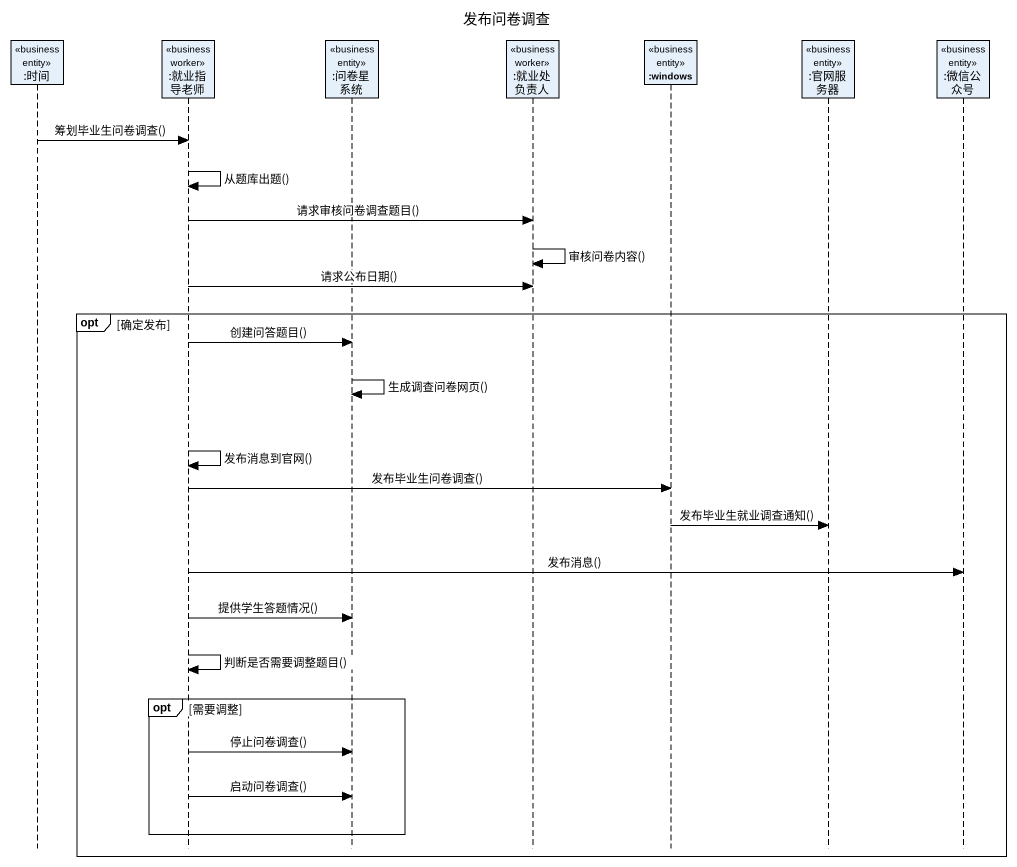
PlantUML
@startuml
title 发布问卷调查
hide footbox
participant ":时间" as 时间 <<business entity>>
participant ":就业指导老师" as 就业指导老师 <<business worker>>
participant ":问卷星系统" as 问卷星系统 <<business entity>>
participant ":就业处负责人" as 就业处负责人 <<business worker>>
participant ":windows" as windows <<business entity>>
participant ":官网服务器" as 官网服务器 <<business entity>>
participant ":微信公众号" as 微信公众号 <<business entity>>

时间 -> 就业指导老师 : 筹划毕业生问卷调查()
就业指导老师 -> 就业指导老师 : 从题库出题()
就业指导老师 -> 就业处负责人 : 请求审核问卷调查题目()
就业处负责人 -> 就业处负责人 : 审核问卷内容()
就业指导老师 -> 就业处负责人 : 请求公布日期()
opt 确定发布
  就业指导老师 -> 问卷星系统 : 创建问答题目()
  问卷星系统 -> 问卷星系统 : 生成调查问卷网页()
  就业指导老师 -> 就业指导老师 : 发布消息到官网()
  就业指导老师 -> windows : 发布毕业生问卷调查()
  windows -> 官网服务器 : 发布毕业生就业调查通知()
  就业指导老师 -> 微信公众号 : 发布消息()
  就业指导老师 -> 问卷星系统 : 提供学生答题情况()
  就业指导老师 -> 就业指导老师 : 判断是否需要调整题目()
  opt 需要调整
    就业指导老师 -> 问卷星系统 : 停止问卷调查()
    就业指导老师 -> 问卷星系统 : 启动问卷调查()
  end
end
@enduml
